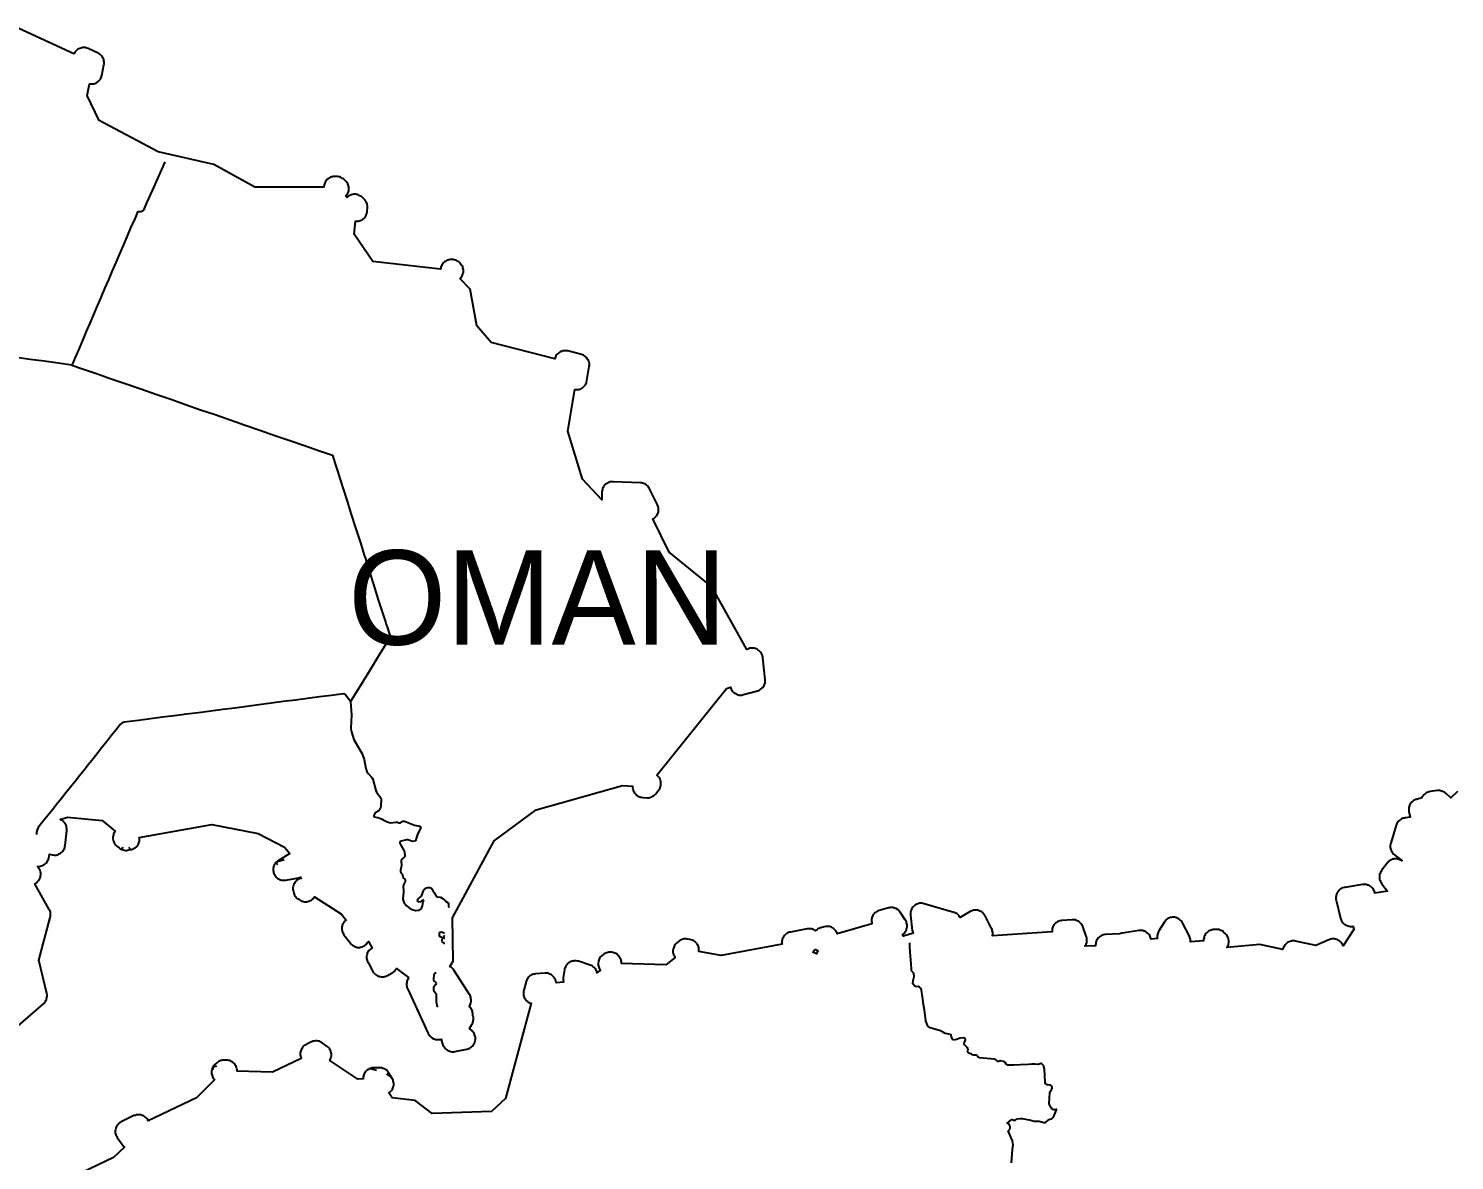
# Model space of a CAD drawing. Header units: metres. Extents: x 0 to 1325, y -1 to 773.
# Drawn here: x 852 to 912.4, y 282 to 329.9 of the extents above; entities that cross this region are included whole.
import ezdxf
from ezdxf.enums import TextEntityAlignment as Align

# ---------------------------------------------------------------- set-up
doc = ezdxf.new("R2010")
doc.units = ezdxf.units.M

msp = doc.modelspace()

# ---------------------------------------------------------------- linework, layer by layer
at = {"layer": 'CUT'}
for points in [[(851.43, 287.578), (852.61, 288.608), (852.64, 288.638), (852.67, 288.678), (852.69, 288.708), (852.71, 288.748), (852.73, 288.788), (852.74, 288.828), (852.75, 288.878), (852.76, 288.918), (852.76, 288.968), (852.76, 289.008), (852.75, 289.048), (852.41, 290.458), (852.89, 292.268), (852.9, 292.318), (852.91, 292.358), (852.91, 292.398), (852.91, 292.448), (852.9, 292.488), (852.89, 292.528), (852.87, 292.568), (852.85, 292.608), (852.24, 293.688), (852.27, 293.708), (852.31, 293.738), (852.34, 293.768), (852.37, 293.798), (852.4, 293.828), (852.42, 293.868), (852.45, 293.908), (852.46, 293.948), (852.48, 293.988), (852.48, 294.028), (852.49, 294.068), (852.49, 294.118), (852.49, 294.158), (852.48, 294.198), (852.47, 294.248), (852.45, 294.288), (852.43, 294.328), (852.41, 294.358), (852.36, 294.428), (852.38, 294.428), (852.42, 294.428), (852.47, 294.438), (852.51, 294.448), (852.55, 294.458), (852.59, 294.478), (852.63, 294.498), (852.66, 294.518), (852.7, 294.548), (852.73, 294.578), (852.76, 294.618), (852.78, 294.658), (852.8, 294.688), (852.82, 294.738), (852.83, 294.778), (852.87, 294.948), (852.97, 294.918), (853.01, 294.918), (853.06, 294.908), (853.1, 294.908), (853.15, 294.908), (853.19, 294.918), (853.23, 294.938), (853.28, 294.958), (853.32, 294.978), (853.35, 294.998), (853.39, 295.028), (853.42, 295.058), (853.45, 295.098), (853.47, 295.138), (853.49, 295.178), (853.51, 295.218), (853.52, 295.268), (853.53, 295.308), (853.6, 295.948), (853.6, 295.988), (853.6, 296.038), (853.59, 296.078), (853.58, 296.128), (853.57, 296.168), (853.55, 296.208), (853.53, 296.238), (853.5, 296.278), (853.47, 296.308), (853.44, 296.338), (853.41, 296.368), (853.37, 296.388), (853.33, 296.408), (853.31, 296.418), (853.63, 296.518), (855.1, 296.368), (855.65, 295.918), (855.62, 295.878), (855.6, 295.848), (855.58, 295.808), (855.57, 295.758), (855.56, 295.718), (855.55, 295.678), (855.55, 295.628), (855.55, 295.588), (855.56, 295.548), (855.57, 295.498), (855.59, 295.458), (855.61, 295.418), (855.63, 295.388), (855.66, 295.348), (855.69, 295.318), (855.72, 295.288), (855.82, 295.208), (855.86, 295.178), (855.9, 295.158), (855.94, 295.138), (855.98, 295.128), (856.03, 295.118), (856.08, 295.108), (856.12, 295.108), (856.17, 295.118), (856.3, 295.138), (856.34, 295.138), (856.38, 295.158), (856.42, 295.168), (856.46, 295.198), (856.5, 295.218), (856.53, 295.248), (856.57, 295.278), (856.59, 295.308), (856.62, 295.348), (856.64, 295.388), (856.65, 295.428), (856.67, 295.468), (856.68, 295.518), (856.68, 295.558), (856.68, 295.598), (856.67, 295.648), (856.67, 295.658), (859.74, 296.198), (861.7, 295.818), (862.82, 295.238), (863.05, 294.978), (862.55, 294.668), (862.52, 294.648), (862.48, 294.618), (862.45, 294.588), (862.42, 294.548), (862.4, 294.518), (862.38, 294.478), (862.36, 294.428), (862.35, 294.388), (862.34, 294.348), (862.34, 294.298), (862.34, 294.258), (862.35, 294.208), (862.36, 294.168), (862.37, 294.128), (862.39, 294.088), (862.41, 294.048), (862.44, 294.008), (862.46, 293.978), (862.5, 293.948), (862.53, 293.918), (862.57, 293.898), (862.61, 293.878), (862.65, 293.858), (862.69, 293.848), (862.74, 293.838), (862.78, 293.838), (862.83, 293.838), (862.87, 293.848), (863.42, 293.948), (863.46, 293.958), (863.5, 293.968), (863.51, 293.968), (863.52, 293.918), (863.5, 293.918), (863.46, 293.908), (863.42, 293.888), (863.38, 293.868), (863.35, 293.838), (863.32, 293.808), (863.29, 293.778), (863.26, 293.738), (863.24, 293.708), (863.22, 293.668), (863.2, 293.628), (863.19, 293.578), (863.18, 293.538), (863.18, 293.498), (863.18, 293.448), (863.19, 293.408), (863.2, 293.368), (863.22, 293.298), (863.23, 293.248), (863.25, 293.208), (863.27, 293.168), (863.3, 293.138), (863.33, 293.098), (863.36, 293.068), (863.4, 293.048), (863.46, 293.008), (863.5, 292.978), (863.54, 292.958), (863.58, 292.948), (863.62, 292.938), (863.67, 292.928), (863.71, 292.928), (863.75, 292.928), (863.8, 292.938), (863.84, 292.948), (863.88, 292.958), (863.92, 292.978), (863.96, 292.998), (863.99, 293.028), (864.03, 293.058), (864.06, 293.088), (864.08, 293.128), (864.09, 293.138), (865.23, 292.408), (865.43, 292.148), (865.42, 292.148), (865.39, 292.128), (865.36, 292.088), (865.33, 292.058), (865.31, 292.018), (865.29, 291.978), (865.27, 291.938), (865.26, 291.898), (865.25, 291.858), (865.25, 291.808), (865.25, 291.768), (865.26, 291.718), (865.27, 291.678), (865.28, 291.638), (865.3, 291.598), (865.32, 291.558), (865.34, 291.528), (865.61, 291.178), (865.64, 291.138), (865.67, 291.108), (865.71, 291.078), (865.75, 291.058), (865.78, 291.038), (865.83, 291.018), (865.87, 291.008), (865.91, 290.998), (865.96, 290.998), (866, 290.998), (866.04, 291.008), (866.09, 291.018), (866.13, 291.028), (866.17, 291.048), (866.21, 291.068), (866.24, 291.088), (866.28, 291.118), (866.31, 291.148), (866.33, 291.188), (866.38, 291.248), (866.53, 290.968), (866.5, 290.948), (866.46, 290.928), (866.43, 290.898), (866.4, 290.858), (866.37, 290.828), (866.35, 290.788), (866.33, 290.748), (866.32, 290.708), (866.31, 290.658), (866.3, 290.618), (866.3, 290.568), (866.3, 290.528), (866.31, 290.488), (866.32, 290.438), (866.34, 290.398), (866.36, 290.358), (866.57, 289.978), (866.59, 289.938), (866.62, 289.908), (866.65, 289.878), (866.68, 289.848), (866.72, 289.818), (866.76, 289.798), (866.8, 289.778), (866.84, 289.768), (866.89, 289.758), (866.93, 289.748), (866.98, 289.748), (867.02, 289.748), (867.06, 289.758), (867.11, 289.768), (867.15, 289.788), (867.19, 289.808), (867.41, 289.938), (867.45, 289.968), (867.48, 289.988), (867.51, 290.028), (867.54, 290.058), (867.56, 290.088), (867.57, 290.108), (868.08, 289.718), (868.06, 289.678), (868.04, 289.638), (868.02, 289.598), (868.01, 289.558), (868, 289.508), (867.99, 289.468), (867.99, 289.418), (867.99, 289.378), (868, 289.338), (868.01, 289.288), (868.03, 289.248), (868.91, 287.348), (868.93, 287.308), (868.96, 287.268), (868.98, 287.238), (869.02, 287.208), (869.05, 287.178), (869.09, 287.158), (869.12, 287.128), (869.16, 287.118), (869.21, 287.098), (869.25, 287.098), (869.29, 287.088), (869.34, 287.088), (869.38, 287.088), (869.43, 287.098), (869.46, 287.108), (869.52, 286.898), (869.53, 286.858), (869.55, 286.818), (869.58, 286.778), (869.6, 286.738), (869.63, 286.708), (869.66, 286.678), (869.7, 286.658), (869.74, 286.628), (869.78, 286.608), (869.82, 286.598), (869.86, 286.588), (869.91, 286.578), (869.95, 286.578), (869.99, 286.578), (870.04, 286.588), (870.55, 286.688), (870.59, 286.698), (870.63, 286.708), (870.67, 286.728), (870.71, 286.758), (870.75, 286.778), (870.78, 286.808), (870.81, 286.848), (870.84, 286.878), (870.86, 286.918), (870.88, 286.958), (870.89, 286.998), (870.9, 287.048), (870.91, 287.088), (870.91, 287.138), (870.91, 287.178), (870.9, 287.228), (870.89, 287.268), (870.87, 287.308), (870.85, 287.348), (870.83, 287.388), (870.8, 287.418), (870.77, 287.458), (870.66, 287.558), (870.76, 287.728), (870.78, 287.768), (870.8, 287.808), (870.82, 287.858), (870.82, 287.898), (870.83, 287.938), (870.83, 287.988), (870.83, 288.028), (870.82, 288.078), (870.8, 288.108), (870.8, 288.118), (870.8, 288.158), (870.8, 288.198), (870.79, 288.238), (870.78, 288.278), (870.77, 288.328), (870.75, 288.368), (870.73, 288.398), (870.7, 288.438), (870.68, 288.468), (870.64, 288.498), (870.67, 288.528), (870.69, 288.568), (870.7, 288.608), (870.72, 288.648), (870.73, 288.698), (870.73, 288.738), (870.73, 288.788), (870.72, 288.828), (870.71, 288.878), (870.7, 288.918), (870.68, 288.958), (870.66, 288.998), (870, 290.028), (869.97, 290.068), (869.94, 290.098), (869.91, 290.128), (869.88, 290.158), (869.84, 290.178), (869.82, 290.188), (869.97, 290.408), (869.94, 292.248), (871.71, 295.508), (873.49, 296.828), (877.14, 297.858), (877.57, 297.828), (877.57, 297.808), (877.57, 297.768), (877.58, 297.728), (877.59, 297.678), (877.6, 297.638), (877.62, 297.598), (877.64, 297.568), (877.66, 297.528), (877.69, 297.498), (877.72, 297.468), (877.75, 297.438), (877.79, 297.408), (877.83, 297.388), (877.87, 297.378), (877.91, 297.358), (877.95, 297.358), (878, 297.348), (878.18, 297.338), (878.22, 297.338), (878.26, 297.338), (878.3, 297.348), (878.34, 297.358), (878.38, 297.378), (878.42, 297.398), (878.46, 297.418), (878.49, 297.448), (878.52, 297.478), (878.55, 297.508), (878.67, 297.658), (878.7, 297.688), (878.72, 297.728), (878.74, 297.768), (878.75, 297.808), (878.76, 297.858), (878.77, 297.898), (878.77, 297.938), (878.77, 297.988), (878.76, 298.028), (878.75, 298.068), (878.73, 298.118), (878.72, 298.148), (878.69, 298.188), (878.67, 298.228), (878.64, 298.258), (878.6, 298.288), (881.55, 301.968), (881.72, 302.018), (881.73, 301.978), (881.75, 301.938), (881.77, 301.898), (881.79, 301.858), (881.82, 301.828), (881.85, 301.798), (881.89, 301.768), (881.93, 301.748), (881.97, 301.728), (882.01, 301.708), (882.05, 301.698), (882.09, 301.688), (882.14, 301.688), (882.18, 301.688), (882.22, 301.698), (882.27, 301.708), (882.86, 301.868), (882.9, 301.878), (882.94, 301.898), (882.98, 301.918), (883.02, 301.948), (883.05, 301.978), (883.08, 302.008), (883.11, 302.048), (883.14, 302.088), (883.16, 302.128), (883.17, 302.168), (883.18, 302.208), (883.19, 302.258), (883.19, 302.298), (883.19, 302.348), (883.09, 303.268), (883.08, 303.308), (883.07, 303.348), (883.05, 303.388), (883.04, 303.428), (883.01, 303.468), (882.99, 303.508), (882.96, 303.538), (882.95, 303.548), (882.92, 303.578), (882.88, 303.598), (882.84, 303.628), (882.8, 303.648), (882.76, 303.658), (882.72, 303.668), (882.67, 303.678), (882.63, 303.678), (882.58, 303.678), (882.54, 303.668), (882.49, 303.658), (882.45, 303.638), (882.41, 303.618), (880.92, 306.278), (879.12, 307.738), (878.42, 309.148), (878.43, 309.148), (878.47, 309.168), (878.5, 309.198), (878.53, 309.228), (878.56, 309.258), (878.59, 309.288), (878.61, 309.328), (878.63, 309.368), (878.65, 309.408), (878.66, 309.448), (878.67, 309.498), (878.67, 309.538), (878.67, 309.578), (878.66, 309.628), (878.65, 309.668), (878.64, 309.708), (878.62, 309.748), (878.28, 310.428), (878.26, 310.468), (878.24, 310.498), (878.21, 310.538), (878.18, 310.568), (878.14, 310.598), (878.11, 310.618), (878.07, 310.638), (878.03, 310.658), (877.99, 310.668), (877.94, 310.678), (877.9, 310.678), (876.74, 310.728), (876.7, 310.728), (876.65, 310.728), (876.61, 310.718), (876.57, 310.698), (876.53, 310.688), (876.49, 310.668), (876.46, 310.638), (876.42, 310.618), (876.39, 310.588), (876.36, 310.548), (876.34, 310.518), (876.32, 310.478), (876.3, 310.438), (876.29, 310.398), (876.28, 310.358), (876.27, 310.318), (876.27, 310.268), (876.27, 309.958), (875.44, 310.828), (874.83, 312.868), (875.12, 314.638), (875.15, 314.628), (875.2, 314.628), (875.24, 314.628), (875.29, 314.638), (875.33, 314.648), (875.37, 314.668), (875.41, 314.688), (875.45, 314.708), (875.48, 314.738), (875.52, 314.768), (875.55, 314.798), (875.57, 314.838), (875.59, 314.878), (875.61, 314.918), (875.62, 314.958), (875.63, 315.008), (875.73, 315.608), (875.74, 315.648), (875.74, 315.688), (875.74, 315.738), (875.73, 315.778), (875.72, 315.828), (875.7, 315.868), (875.68, 315.908), (875.65, 315.938), (875.63, 315.978), (875.6, 316.008), (875.56, 316.038), (875.53, 316.058), (875.49, 316.088), (875.45, 316.098), (875.4, 316.118), (874.82, 316.268), (874.78, 316.268), (874.73, 316.278), (874.69, 316.278), (874.65, 316.278), (874.6, 316.268), (874.56, 316.248), (874.52, 316.238), (874.48, 316.218), (874.44, 316.188), (874.41, 316.158), (874.38, 316.128), (874.35, 316.098), (874.32, 316.058), (874.3, 316.018), (874.29, 315.978), (874.27, 315.938), (871.58, 316.618), (870.97, 317.328), (870.68, 318.888), (870.26, 319.328), (870.27, 319.338), (870.3, 319.368), (870.32, 319.408), (870.35, 319.448), (870.36, 319.488), (870.38, 319.528), (870.39, 319.568), (870.4, 319.608), (870.4, 319.658), (870.4, 319.698), (870.39, 319.748), (870.38, 319.788), (870.37, 319.828), (870.35, 319.868), (870.32, 319.908), (870.3, 319.948), (870.27, 319.978), (870.24, 320.008), (870.21, 320.038), (870.17, 320.058), (870.13, 320.088), (870.09, 320.108), (870.05, 320.118), (870.01, 320.128), (869.96, 320.138), (869.92, 320.138), (869.88, 320.138), (869.84, 320.138), (869.79, 320.128), (869.75, 320.118), (869.71, 320.108), (869.67, 320.088), (869.63, 320.058), (869.6, 320.038), (869.56, 320.008), (869.53, 319.978), (869.51, 319.938), (869.48, 319.898), (869.47, 319.858), (869.45, 319.818), (869.44, 319.778), (869.43, 319.738), (866.57, 320.058), (865.77, 321.208), (865.83, 321.768), (865.86, 321.768), (865.9, 321.768), (865.94, 321.768), (865.99, 321.778), (866.03, 321.798), (866.07, 321.808), (866.11, 321.828), (866.14, 321.858), (866.18, 321.878), (866.21, 321.908), (866.24, 321.948), (866.26, 321.978), (866.28, 322.018), (866.3, 322.058), (866.31, 322.098), (866.32, 322.138), (866.33, 322.188), (866.34, 322.328), (866.34, 322.368), (866.34, 322.408), (866.33, 322.458), (866.32, 322.498), (866.3, 322.538), (866.28, 322.578), (866.26, 322.608), (866.24, 322.648), (866.21, 322.678), (866.11, 322.778), (866.08, 322.808), (866.04, 322.828), (866, 322.858), (865.96, 322.878), (865.92, 322.888), (865.88, 322.898), (865.84, 322.908), (865.79, 322.908), (865.75, 322.908), (865.71, 322.898), (865.66, 322.888), (865.62, 322.878), (865.58, 322.858), (865.54, 322.838), (865.51, 322.808), (865.48, 322.778), (865.47, 322.768), (865.42, 322.828), (865.44, 322.848), (865.47, 322.888), (865.49, 322.918), (865.51, 322.958), (865.53, 323.008), (865.54, 323.048), (865.55, 323.088), (865.55, 323.138), (865.55, 323.178), (865.54, 323.228), (865.53, 323.268), (865.52, 323.308), (865.5, 323.348), (865.47, 323.388), (865.45, 323.428), (865.42, 323.458), (865.35, 323.528), (865.32, 323.558), (865.28, 323.578), (865.24, 323.608), (865.2, 323.628), (865.16, 323.638), (865.12, 323.648), (865.07, 323.658), (865.03, 323.658), (864.94, 323.658), (864.9, 323.658), (864.85, 323.648), (864.81, 323.638), (864.77, 323.628), (864.73, 323.608), (864.69, 323.578), (864.66, 323.558), (864.62, 323.528), (864.59, 323.498), (864.57, 323.458), (864.54, 323.418), (864.53, 323.378), (864.51, 323.338), (864.5, 323.298), (864.49, 323.258), (864.49, 323.208), (861.56, 323.208), (859.83, 324.168), (857.47, 324.698), (854.97, 326.028), (854.46, 327.088), (854.56, 327.588), (854.61, 327.578), (854.65, 327.578), (854.69, 327.578), (854.74, 327.588), (854.78, 327.598), (854.82, 327.618), (854.86, 327.638), (854.89, 327.658), (854.93, 327.678), (854.96, 327.708), (854.99, 327.748), (855.02, 327.778), (855.04, 327.818), (855.06, 327.858), (855.07, 327.898), (855.08, 327.938), (855.17, 328.388), (855.18, 328.428), (855.18, 328.478), (855.18, 328.518), (855.17, 328.558), (855.16, 328.608), (855.15, 328.648), (855.13, 328.688), (855.11, 328.718), (855.08, 328.758), (855.06, 328.788), (855.02, 328.818), (854.99, 328.848), (854.95, 328.868), (854.92, 328.888), (854.5, 329.078), (854.45, 329.098), (854.41, 329.108), (854.37, 329.118), (854.32, 329.118), (854.28, 329.118), (854.23, 329.108), (854.19, 329.098), (854.15, 329.088), (854.11, 329.068), (854.07, 329.048), (854.03, 329.018), (854, 328.988), (853.97, 328.958), (853.94, 328.928), (853.92, 328.888), (853.9, 328.858), (851.56, 329.928)], [(912.52, 297.608), (912.23, 297.338), (912.04, 297.518), (912, 297.548), (911.97, 297.568), (911.93, 297.588), (911.89, 297.608), (911.85, 297.618), (911.8, 297.628), (911.76, 297.638), (911.72, 297.638), (911.67, 297.638), (911.36, 297.598), (911.32, 297.588), (911.28, 297.578), (911.23, 297.558), (911.19, 297.538), (911.16, 297.518), (911.12, 297.488), (911.09, 297.458), (911.06, 297.418), (911.04, 297.388), (911.01, 297.348), (911.01, 297.328), (910.78, 297.268), (910.73, 297.258), (910.69, 297.238), (910.65, 297.218), (910.62, 297.188), (910.58, 297.158), (910.55, 297.128), (910.53, 297.088), (910.5, 297.048), (910.48, 297.008), (910.47, 296.968), (910.46, 296.928), (910.45, 296.878), (910.45, 296.838), (910.45, 296.788), (910.46, 296.748), (910.51, 296.508), (910.31, 296.488), (910.27, 296.478), (910.22, 296.468), (910.18, 296.458), (910.14, 296.438), (910.1, 296.418), (910.07, 296.388), (910.03, 296.358), (910, 296.328), (909.98, 296.288), (909.95, 296.248), (909.93, 296.208), (909.92, 296.168), (909.69, 295.408), (909.68, 295.368), (909.67, 295.318), (909.67, 295.278), (909.67, 295.228), (909.68, 295.188), (909.69, 295.138), (909.71, 295.098), (909.73, 295.058), (909.75, 295.018), (909.78, 294.988), (909.81, 294.948), (909.85, 294.918), (910.11, 294.718), (910.14, 294.698), (910.17, 294.678), (910.16, 294.668), (910.14, 294.678), (910.1, 294.698), (910.06, 294.718), (910.02, 294.728), (909.98, 294.738), (909.93, 294.748), (909.89, 294.748), (909.84, 294.748), (909.8, 294.738), (909.75, 294.728), (909.71, 294.708), (909.67, 294.688), (909.64, 294.658), (909.6, 294.638), (909.57, 294.598), (909.54, 294.568), (909.3, 294.248), (909.28, 294.208), (909.25, 294.168), (909.24, 294.128), (909.22, 294.088), (909.21, 294.048), (909.21, 293.998), (909.21, 293.958), (909.21, 293.908), (909.22, 293.868), (909.24, 293.828), (909.25, 293.788), (909.28, 293.748), (909.3, 293.708), (909.54, 293.388), (909.55, 293.378), (909.02, 293.288), (909.01, 293.318), (909, 293.368), (908.98, 293.408), (908.96, 293.448), (908.93, 293.488), (908.9, 293.518), (908.87, 293.548), (908.84, 293.578), (908.8, 293.608), (908.76, 293.628), (908.72, 293.638), (908.68, 293.658), (908.63, 293.668), (908.59, 293.668), (908.54, 293.668), (908.5, 293.658), (907.75, 293.538), (907.71, 293.538), (907.66, 293.518), (907.62, 293.508), (907.59, 293.478), (907.55, 293.458), (907.52, 293.428), (907.49, 293.398), (907.46, 293.368), (907.43, 293.328), (907.41, 293.288), (907.4, 293.248), (907.38, 293.208), (907.38, 293.168), (907.37, 293.128), (907.37, 293.078), (907.37, 293.038), (907.38, 292.998), (907.56, 292.238), (907.57, 292.188), (907.59, 292.148), (907.61, 292.118), (907.63, 292.078), (907.66, 292.038), (907.69, 292.008), (907.72, 291.978), (907.76, 291.958), (907.8, 291.938), (907.84, 291.918), (907.88, 291.908), (907.92, 291.898), (907.97, 291.888), (908.01, 291.888), (908.05, 291.888), (908.1, 291.898), (908.13, 291.758), (907.67, 291.068), (907.66, 291.088), (907.64, 291.128), (907.62, 291.158), (907.59, 291.198), (907.56, 291.228), (907.53, 291.258), (907.49, 291.288), (907.46, 291.308), (907.42, 291.328), (907.37, 291.338), (907.33, 291.348), (907.29, 291.358), (907.24, 291.358), (907.2, 291.358), (907.15, 291.348), (907.11, 291.338), (907.07, 291.318), (906.51, 291.078), (905.65, 291.258), (905.61, 291.268), (905.56, 291.268), (905.52, 291.268), (905.48, 291.258), (905.43, 291.248), (905.39, 291.238), (905.35, 291.218), (905.31, 291.198), (905.28, 291.168), (905.25, 291.138), (905.22, 291.108), (905.19, 291.068), (905.17, 291.038), (905.15, 290.998), (905.13, 290.958), (905.12, 290.908), (904.14, 291.118), (902.75, 290.988), (902.77, 291.028), (902.79, 291.068), (902.81, 291.108), (902.82, 291.148), (902.83, 291.198), (902.83, 291.238), (902.83, 291.278), (902.82, 291.328), (902.81, 291.368), (902.8, 291.408), (902.78, 291.448), (902.76, 291.488), (902.73, 291.528), (902.7, 291.558), (902.67, 291.588), (902.6, 291.648), (902.57, 291.678), (902.53, 291.698), (902.49, 291.718), (902.44, 291.738), (902.4, 291.748), (902.36, 291.758), (902.31, 291.758), (902.27, 291.758), (902.17, 291.748), (902.12, 291.738), (902.08, 291.728), (902.04, 291.708), (901.99, 291.698), (901.96, 291.668), (901.92, 291.638), (901.89, 291.608), (901.86, 291.578), (901.83, 291.538), (901.81, 291.498), (901.79, 291.458), (901.78, 291.418), (901.77, 291.378), (901.76, 291.328), (901.76, 291.288), (901.76, 291.268), (901.2, 291.228), (901.2, 291.238), (901.2, 291.288), (901.2, 291.328), (901.19, 291.368), (901.18, 291.418), (901.17, 291.458), (901.15, 291.498), (900.87, 292.038), (900.85, 292.068), (900.82, 292.108), (900.79, 292.138), (900.76, 292.168), (900.73, 292.198), (900.69, 292.218), (900.65, 292.238), (900.61, 292.258), (900.57, 292.268), (900.53, 292.278), (900.49, 292.278), (900.44, 292.278), (900.4, 292.268), (900.36, 292.268), (900.32, 292.248), (900.28, 292.238), (900.24, 292.218), (900.2, 292.188), (900.17, 292.158), (900.14, 292.128), (900.11, 292.098), (900.09, 292.058), (899.87, 291.698), (899.85, 291.668), (899.83, 291.628), (899.82, 291.588), (899.81, 291.538), (899.8, 291.498), (899.8, 291.458), (899.8, 291.408), (899.81, 291.378), (899.54, 291.338), (899.53, 291.378), (899.51, 291.418), (899.5, 291.458), (899.48, 291.498), (899.45, 291.538), (899.42, 291.568), (899.39, 291.598), (899.36, 291.628), (899.32, 291.658), (899.28, 291.678), (899.24, 291.688), (899.2, 291.708), (899.15, 291.718), (899.11, 291.718), (899.06, 291.718), (899.02, 291.708), (898.33, 291.598), (898.29, 291.598), (898.24, 291.578), (898.21, 291.568), (897.61, 291.538), (897.57, 291.538), (897.52, 291.528), (897.48, 291.508), (897.44, 291.498), (897.4, 291.478), (897.36, 291.448), (897.33, 291.428), (897.3, 291.398), (897.27, 291.358), (897.25, 291.328), (897.23, 291.288), (897.21, 291.248), (897.19, 291.198), (897.19, 291.158), (897.18, 291.118), (897.18, 291.068), (896.73, 291.048), (896.76, 291.088), (896.78, 291.128), (896.79, 291.168), (896.81, 291.208), (896.82, 291.258), (896.82, 291.298), (896.82, 291.348), (896.81, 291.388), (896.8, 291.438), (896.79, 291.478), (896.64, 291.878), (896.62, 291.918), (896.6, 291.958), (896.58, 291.988), (896.55, 292.028), (896.52, 292.058), (896.48, 292.088), (896.44, 292.108), (896.4, 292.128), (896.36, 292.148), (896.32, 292.158), (896.28, 292.168), (896.23, 292.168), (896.19, 292.168), (895.76, 292.138), (895.71, 292.128), (895.67, 292.118), (895.63, 292.108), (895.59, 292.088), (895.55, 292.068), (895.51, 292.038), (895.48, 292.018), (895.45, 291.978), (895.42, 291.948), (895.4, 291.908), (895.38, 291.868), (895.36, 291.828), (895.35, 291.778), (895.34, 291.738), (895.34, 291.698), (895.34, 291.658), (892.82, 291.488), (892.82, 291.498), (892.83, 291.538), (892.83, 291.588), (892.83, 291.628), (892.82, 291.668), (892.81, 291.718), (892.8, 291.758), (892.78, 291.798), (892.5, 292.338), (892.48, 292.368), (892.45, 292.408), (892.42, 292.438), (892.39, 292.468), (892.36, 292.498), (892.32, 292.518), (892.28, 292.538), (892.24, 292.558), (892.2, 292.568), (892.16, 292.578), (892.12, 292.578), (892.07, 292.578), (892.03, 292.568), (891.99, 292.568), (891.95, 292.548), (891.91, 292.538), (891.87, 292.518), (891.45, 292.268), (891.42, 292.298), (891.4, 292.338), (891.37, 292.368), (891.33, 292.398), (891.3, 292.428), (891.26, 292.448), (891.22, 292.468), (891.18, 292.478), (889.92, 292.848), (889.87, 292.858), (889.83, 292.868), (889.78, 292.868), (889.74, 292.868), (889.7, 292.858), (889.65, 292.848), (889.61, 292.828), (889.57, 292.808), (889.53, 292.788), (889.5, 292.758), (889.47, 292.728), (889.44, 292.698), (889.41, 292.658), (889.39, 292.618), (889.37, 292.578), (889.36, 292.538), (889.35, 292.498), (889.34, 292.448), (889.34, 292.408), (889.34, 292.358), (889.42, 291.718), (889.43, 291.678), (889.44, 291.638), (889.46, 291.598), (889.05, 291.478), (889.01, 291.538), (889.03, 291.558), (889.07, 291.588), (889.1, 291.618), (889.12, 291.658), (889.15, 291.698), (889.17, 291.738), (889.18, 291.778), (889.19, 291.818), (889.2, 291.858), (889.2, 291.908), (889.2, 291.948), (889.19, 291.998), (889.18, 292.038), (889.17, 292.078), (889.15, 292.118), (889.12, 292.158), (888.9, 292.488), (888.88, 292.518), (888.85, 292.558), (888.82, 292.588), (888.78, 292.608), (888.75, 292.638), (888.71, 292.648), (888.67, 292.668), (888.62, 292.678), (888.58, 292.688), (888.54, 292.688), (888.49, 292.688), (888.45, 292.678), (888.41, 292.668), (888.02, 292.558), (887.98, 292.548), (887.94, 292.528), (887.9, 292.508), (887.86, 292.478), (887.83, 292.458), (887.8, 292.418), (887.77, 292.388), (887.75, 292.348), (887.73, 292.308), (887.71, 292.268), (887.7, 292.228), (887.69, 292.188), (887.69, 292.138), (887.69, 292.098), (887.7, 292.058), (887.71, 292.008), (887.71, 291.998), (886.24, 291.568), (886.23, 291.608), (886.21, 291.638), (886.19, 291.678), (886.16, 291.718), (886.13, 291.748), (886.1, 291.778), (886.07, 291.808), (886.03, 291.828), (885.99, 291.848), (885.95, 291.868), (885.91, 291.878), (885.87, 291.888), (885.82, 291.888), (885.78, 291.888), (885.74, 291.878), (885.69, 291.868), (885.54, 291.828), (885.5, 291.818), (885.46, 291.798), (885.42, 291.778), (885.39, 291.758), (885.35, 291.728), (885.32, 291.698), (885.31, 291.708), (885.27, 291.728), (885.23, 291.748), (885.19, 291.768), (885.15, 291.778), (885.1, 291.788), (885.06, 291.788), (885.01, 291.788), (884.97, 291.778), (884.26, 291.648), (884.22, 291.638), (884.17, 291.628), (884.13, 291.608), (884.09, 291.588), (884.06, 291.558), (884.03, 291.528), (884, 291.498), (883.97, 291.458), (883.95, 291.428), (883.93, 291.388), (883.91, 291.338), (883.9, 291.298), (883.89, 291.258), (883.89, 291.208), (883.89, 291.168), (883.9, 291.128), (881.32, 290.658), (880.37, 290.818), (880.38, 290.848), (880.38, 290.898), (880.38, 290.938), (880.37, 290.988), (880.36, 291.028), (880.34, 291.068), (880.32, 291.108), (880.3, 291.148), (880.27, 291.178), (880.24, 291.218), (880.21, 291.248), (880.17, 291.268), (880.13, 291.288), (880.09, 291.308), (880.05, 291.318), (880, 291.328), (879.88, 291.348), (879.84, 291.358), (879.8, 291.358), (879.75, 291.358), (879.71, 291.348), (879.67, 291.338), (879.62, 291.318), (879.59, 291.298), (879.55, 291.278), (879.51, 291.248), (879.43, 291.178), (879.4, 291.148), (879.37, 291.118), (879.35, 291.078), (879.33, 291.038), (879.31, 290.998), (879.3, 290.958), (879.29, 290.918), (879.28, 290.868), (879.28, 290.828), (879.28, 290.788), (879.29, 290.738), (879.3, 290.698), (879.32, 290.658), (879.34, 290.618), (879.36, 290.588), (879.37, 290.568), (878.97, 290.258), (877.1, 290.318), (877.1, 290.348), (877.1, 290.388), (877.09, 290.428), (877.08, 290.478), (877.06, 290.518), (877.04, 290.558), (877.02, 290.588), (877, 290.628), (876.97, 290.658), (876.93, 290.688), (876.9, 290.718), (876.86, 290.738), (876.82, 290.758), (876.78, 290.768), (876.74, 290.778), (876.69, 290.788), (876.65, 290.788), (876.6, 290.788), (876.56, 290.788), (876.52, 290.778), (876.48, 290.768), (876.44, 290.758), (876.4, 290.738), (876.36, 290.718), (876.33, 290.698), (876.29, 290.668), (876.26, 290.638), (876.23, 290.608), (876.2, 290.578), (876.17, 290.538), (876.15, 290.498), (876.14, 290.458), (876.12, 290.418), (876.12, 290.378), (876.11, 290.328), (876.11, 290.288), (876.11, 290.248), (876.12, 290.198), (876.14, 290.158), (876.15, 290.118), (876.17, 290.078), (876.2, 290.048), (876.21, 290.038), (876.06, 289.918), (876.06, 289.938), (876.05, 289.978), (876.03, 290.018), (876.01, 290.058), (875.98, 290.098), (875.96, 290.128), (875.92, 290.158), (875.89, 290.188), (875.85, 290.208), (875.81, 290.228), (875.77, 290.248), (875.27, 290.408), (875.23, 290.418), (875.18, 290.428), (875.14, 290.428), (875.1, 290.428), (875.05, 290.418), (875.01, 290.408), (874.97, 290.398), (874.93, 290.378), (874.89, 290.358), (874.86, 290.338), (874.82, 290.308), (874.79, 290.278), (874.77, 290.238), (874.74, 290.208), (874.72, 290.168), (874.71, 290.128), (874.69, 290.088), (874.68, 290.048), (874.63, 289.708), (874.63, 289.658), (874.63, 289.618), (874.64, 289.568), (874.64, 289.528), (874.64, 289.518), (874.33, 289.498), (874.32, 289.548), (874.31, 289.588), (874.3, 289.628), (874.28, 289.668), (874.26, 289.708), (874.23, 289.738), (874.2, 289.768), (874.17, 289.798), (874.13, 289.828), (874.1, 289.848), (874.06, 289.868), (874.02, 289.888), (873.98, 289.898), (873.93, 289.908), (873.89, 289.908), (873.85, 289.908), (873.46, 289.878), (873.41, 289.868), (873.37, 289.858), (873.33, 289.848), (873.29, 289.828), (873.25, 289.808), (873.22, 289.788), (873.19, 289.758), (873.16, 289.728), (873.13, 289.698), (873.11, 289.658), (873.09, 289.628), (873.07, 289.588), (873.06, 289.548), (872.96, 289.178), (872.95, 289.128), (872.94, 289.088), (872.94, 289.048), (872.94, 288.998), (872.95, 288.958), (872.96, 288.918), (872.98, 288.878), (873, 288.838), (873.02, 288.798), (873.05, 288.768), (873.08, 288.738), (873.11, 288.708), (873.15, 288.678), (873.18, 288.658), (873.22, 288.638), (873.27, 288.628), (872.19, 284.588), (871.59, 284.048), (869.07, 283.958), (868.35, 284.508), (867.38, 284.618), (867.24, 284.828), (867.28, 284.858), (867.31, 284.888), (867.34, 284.918), (867.37, 284.948), (867.39, 284.988), (867.41, 285.028), (867.43, 285.068), (867.44, 285.108), (867.45, 285.158), (867.45, 285.198), (867.45, 285.238), (867.44, 285.288), (867.43, 285.328), (867.42, 285.368), (867.4, 285.408), (867.38, 285.448), (867.23, 285.688), (867.21, 285.718), (867.18, 285.758), (867.15, 285.788), (867.11, 285.808), (867.08, 285.838), (867.04, 285.858), (867, 285.868), (866.96, 285.888), (866.92, 285.888), (866.88, 285.898), (866.83, 285.898), (866.58, 285.888), (866.54, 285.888), (866.5, 285.878), (866.45, 285.868), (866.41, 285.848), (866.37, 285.828), (866.34, 285.808), (866.3, 285.778), (866.27, 285.748), (866.24, 285.718), (866.22, 285.678), (866.2, 285.638), (866.18, 285.598), (866.17, 285.558), (866.16, 285.518), (866.15, 285.468), (866.15, 285.428), (865.93, 285.418), (864.74, 286.208), (864.75, 286.228), (864.77, 286.268), (864.79, 286.308), (864.8, 286.358), (864.81, 286.398), (864.81, 286.438), (864.81, 286.488), (864.8, 286.528), (864.79, 286.568), (864.78, 286.618), (864.76, 286.648), (864.74, 286.688), (864.71, 286.728), (864.68, 286.758), (864.65, 286.788), (864.62, 286.818), (864.42, 286.958), (864.38, 286.978), (864.34, 286.998), (864.3, 287.018), (864.26, 287.028), (864.21, 287.038), (864.17, 287.038), (864.13, 287.038), (864.08, 287.028), (864.04, 287.018), (864, 287.008), (863.96, 286.988), (863.74, 286.878), (863.7, 286.858), (863.66, 286.838), (863.63, 286.808), (863.6, 286.768), (863.57, 286.738), (863.55, 286.698), (863.53, 286.658), (863.51, 286.618), (863.5, 286.578), (863.49, 286.528), (863.49, 286.488), (863.49, 286.438), (863.5, 286.398), (863.51, 286.358), (863.52, 286.308), (863.53, 286.288), (862.31, 285.708), (860.81, 285.748), (860.81, 285.778), (860.81, 285.818), (860.8, 285.858), (860.79, 285.908), (860.77, 285.948), (860.75, 285.988), (860.73, 286.018), (860.71, 286.058), (860.68, 286.088), (860.64, 286.118), (860.61, 286.148), (860.57, 286.168), (860.53, 286.188), (860.49, 286.198), (860.45, 286.208), (860.4, 286.218), (860.36, 286.218), (860.25, 286.218), (860.2, 286.218), (860.16, 286.208), (860.12, 286.198), (860.07, 286.178), (860.03, 286.158), (859.99, 286.138), (859.96, 286.108), (859.89, 286.048), (859.86, 286.018), (859.83, 285.988), (859.8, 285.948), (859.78, 285.908), (859.76, 285.868), (859.75, 285.828), (859.74, 285.788), (859.73, 285.738), (859.73, 285.698), (859.73, 285.658), (859.74, 285.608), (859.75, 285.568), (859.77, 285.528), (859.79, 285.488), (859.81, 285.448), (859.84, 285.418), (859.86, 285.388), (859.09, 284.628), (857.05, 283.648), (857.03, 283.688), (857, 283.728), (856.97, 283.758), (856.94, 283.788), (856.91, 283.818), (856.87, 283.848), (856.83, 283.868), (856.79, 283.878), (856.75, 283.898), (856.71, 283.908), (856.66, 283.908), (856.62, 283.908), (856.57, 283.898), (856.53, 283.898), (856.49, 283.878), (856.44, 283.868), (855.9, 283.608), (855.87, 283.578), (855.83, 283.558), (855.8, 283.528), (855.77, 283.498), (855.74, 283.468), (855.72, 283.428), (855.7, 283.398), (855.68, 283.358), (855.67, 283.318), (855.66, 283.268), (855.65, 283.228), (855.65, 283.188), (855.65, 283.138), (855.66, 283.098), (855.67, 283.058), (855.69, 283.018), (855.71, 282.978), (855.73, 282.948), (855.95, 282.628), (855.98, 282.588), (856, 282.558), (856.04, 282.528), (855.58, 282.088), (853.93, 281.298)]]:
    msp.add_lwpolyline(points, dxfattribs=at)
msp.add_lwpolyline([(885.31, 290.928), (885.34, 290.898), (885.38, 290.878), (885.42, 290.858), (885.36, 290.718), (885.21, 290.788), (885.31, 290.928)], close=True, dxfattribs=at)
at = {"layer": 'SCORE'}
for points in [[(857.67, 324.088), (857.44, 323.578)], [(857.75, 324.278), (857.67, 324.088)], [(857.44, 323.578), (857.21, 323.068)], [(857.21, 323.068), (856.98, 322.548)], [(856.58, 322.108), (856.46, 321.838)], [(856.6, 322.158), (856.55, 322.118)], [(856.55, 322.118), (856.57, 322.118)], [(856.57, 322.118), (856.58, 322.108)], [(856.74, 322.158), (856.6, 322.158)], [(856.8, 322.188), (856.74, 322.158)], [(856.84, 322.238), (856.8, 322.188)], [(856.98, 322.548), (856.84, 322.238)], [(856.3, 321.478), (856.14, 321.108)], [(856.46, 321.838), (856.3, 321.478)], [(856.14, 321.108), (855.99, 320.738)], [(855.83, 320.378), (855.67, 320.008)], [(855.99, 320.738), (855.83, 320.378)], [(855.51, 319.638), (855.36, 319.278)], [(855.67, 320.008), (855.51, 319.638)], [(855.36, 319.278), (855.2, 318.908)], [(855.04, 318.538), (854.89, 318.178)], [(855.2, 318.908), (855.04, 318.538)], [(854.73, 317.808), (854.57, 317.438)], [(854.89, 318.178), (854.73, 317.808)], [(854.57, 317.438), (854.41, 317.068)], [(854.26, 316.708), (854.1, 316.338)], [(854.41, 317.068), (854.26, 316.708)], [(852.05, 315.908), (851.46, 315.988)], [(854.1, 316.338), (853.94, 315.968)], [(852.64, 315.828), (852.05, 315.908)], [(853.23, 315.748), (852.64, 315.828)], [(853.81, 315.668), (853.23, 315.748)], [(853.84, 315.728), (853.81, 315.668)], [(853.81, 315.668), (854.22, 315.528)], [(853.94, 315.968), (853.84, 315.728)], [(854.22, 315.528), (854.85, 315.308)], [(854.85, 315.308), (855.48, 315.088)], [(855.48, 315.088), (856.11, 314.868)], [(856.11, 314.868), (856.74, 314.658)], [(856.74, 314.658), (857.37, 314.438)], [(857.37, 314.438), (858, 314.218)], [(858, 314.218), (858.63, 313.998)], [(858.63, 313.998), (859.26, 313.778)], [(859.26, 313.778), (859.89, 313.568)], [(859.89, 313.568), (860.52, 313.348)], [(860.52, 313.348), (861.15, 313.128)], [(861.15, 313.128), (861.78, 312.908)], [(861.78, 312.908), (862.41, 312.688)], [(862.41, 312.688), (863.04, 312.478)], [(863.04, 312.478), (863.67, 312.258)], [(863.67, 312.258), (864.3, 312.038)], [(864.3, 312.038), (864.85, 311.848)], [(864.85, 311.848), (864.97, 311.478)], [(864.97, 311.478), (864.99, 311.398)], [(864.99, 311.398), (865.06, 311.188)], [(865.06, 311.188), (865.17, 310.858)], [(865.17, 310.858), (865.31, 310.418)], [(865.31, 310.418), (865.47, 309.908)], [(865.47, 309.908), (865.65, 309.338)], [(865.65, 309.338), (865.84, 308.728)], [(865.84, 308.728), (866.05, 308.098)], [(866.05, 308.098), (866.2, 307.618)], [(866.2, 307.618), (866.25, 307.468)], [(866.25, 307.468), (866.44, 306.858)], [(866.44, 306.858), (866.62, 306.288)], [(866.62, 306.288), (866.78, 305.768)], [(866.78, 305.768), (866.92, 305.338)], [(866.92, 305.338), (867.03, 305.008)], [(867.03, 305.008), (867.1, 304.788)], [(867.1, 304.788), (867.12, 304.708)], [(867.12, 304.708), (867.14, 304.658)], [(867.14, 304.658), (867.28, 304.218)], [(867.24, 304.048), (867.04, 303.728)], [(867.28, 304.128), (867.24, 304.048)], [(867.28, 304.218), (867.28, 304.128)], [(867.04, 303.728), (866.74, 303.248)], [(866.45, 302.758), (866.15, 302.278)], [(866.74, 303.248), (866.45, 302.758)], [(866.15, 302.278), (865.85, 301.798)], [(863.79, 301.538), (863.28, 301.468)], [(864.3, 301.608), (863.79, 301.538)], [(864.81, 301.668), (864.3, 301.608)], [(865.32, 301.738), (864.81, 301.668)], [(865.37, 301.728), (865.32, 301.738)], [(865.62, 301.418), (865.37, 301.728)], [(865.85, 301.798), (865.62, 301.418)], [(858.67, 300.878), (858.16, 300.808)], [(859.18, 300.938), (858.67, 300.878)], [(859.7, 301.008), (859.18, 300.938)], [(860.21, 301.078), (859.7, 301.008)], [(860.72, 301.138), (860.21, 301.078)], [(861.23, 301.208), (860.72, 301.138)], [(861.74, 301.278), (861.23, 301.208)], [(862.26, 301.338), (861.74, 301.278)], [(862.77, 301.408), (862.26, 301.338)], [(863.28, 301.468), (862.77, 301.408)], [(865.62, 301.418), (865.66, 300.848)], [(855.87, 300.448), (855.67, 300.198)], [(855.94, 300.508), (855.87, 300.448)], [(856.03, 300.538), (855.94, 300.508)], [(856.63, 300.608), (856.03, 300.538)], [(857.14, 300.678), (856.63, 300.608)], [(857.65, 300.748), (857.14, 300.678)], [(858.16, 300.808), (857.65, 300.748)], [(865.66, 300.848), (865.63, 300.288)], [(865.63, 300.288), (865.65, 300.168)], [(855.29, 299.718), (855.1, 299.478)], [(855.48, 299.958), (855.29, 299.718)], [(855.67, 300.198), (855.48, 299.958)], [(865.65, 300.168), (865.76, 299.798)], [(865.76, 299.798), (866.11, 299.198)], [(854.91, 299.238), (854.71, 298.988)], [(855.1, 299.478), (854.91, 299.238)], [(866.11, 299.198), (866.19, 298.958)], [(854.33, 298.508), (854.14, 298.268)], [(854.52, 298.748), (854.33, 298.508)], [(854.71, 298.988), (854.52, 298.748)], [(866.19, 298.958), (866.27, 298.578)], [(866.27, 298.578), (866.31, 298.448)], [(853.95, 298.028), (853.75, 297.788)], [(854.14, 298.268), (853.95, 298.028)], [(866.31, 298.448), (866.38, 298.348)], [(866.38, 298.348), (866.52, 298.198)], [(866.52, 298.198), (866.57, 298.118)], [(866.57, 298.118), (866.69, 297.638)], [(853.37, 297.308), (853.18, 297.068)], [(853.56, 297.548), (853.37, 297.308)], [(853.75, 297.788), (853.56, 297.548)], [(866.69, 297.638), (866.72, 297.578)], [(866.72, 297.578), (866.9, 297.328)], [(866.9, 297.328), (866.91, 297.278)], [(866.91, 297.278), (866.9, 296.978)], [(852.99, 296.818), (852.79, 296.578)], [(853.18, 297.068), (852.99, 296.818)], [(866.63, 296.648), (866.6, 296.578)], [(866.69, 296.708), (866.63, 296.648)], [(866.82, 296.778), (866.69, 296.708)], [(866.88, 296.868), (866.82, 296.778)], [(866.9, 296.978), (866.88, 296.868)], [(852.39, 296.078), (852.34, 295.978)], [(852.6, 296.338), (852.39, 296.078)], [(852.79, 296.578), (852.6, 296.338)], [(866.6, 296.578), (866.61, 296.528)], [(866.61, 296.528), (866.77, 296.498)], [(866.77, 296.498), (866.93, 296.438)], [(866.93, 296.438), (867, 296.398)], [(867, 296.398), (867.11, 296.338)], [(867.11, 296.338), (867.21, 296.298)], [(867.21, 296.298), (867.31, 296.278)], [(867.31, 296.278), (867.43, 296.288)], [(867.43, 296.288), (867.55, 296.308)], [(867.55, 296.308), (867.61, 296.308)], [(867.61, 296.308), (867.67, 296.278)], [(867.67, 296.278), (867.74, 296.268)], [(867.74, 296.268), (867.83, 296.338)], [(867.83, 296.338), (867.9, 296.348)], [(867.9, 296.348), (868.33, 296.178)], [(868.33, 296.178), (868.56, 296.128)], [(868.6, 296.058), (868.47, 295.828)], [(868.56, 296.128), (868.6, 296.058)], [(852.34, 295.978), (852.32, 295.878)], [(852.32, 295.878), (852.32, 295.778)], [(867.76, 295.498), (867.71, 295.478)], [(867.71, 295.478), (867.71, 295.418)], [(867.99, 295.548), (867.76, 295.498)], [(868.05, 295.558), (867.99, 295.548)], [(868.25, 295.478), (868.05, 295.558)], [(868.37, 295.518), (868.25, 295.478)], [(868.42, 295.658), (868.37, 295.518)], [(868.47, 295.828), (868.42, 295.658)], [(855.96, 295.238), (855.94, 295.178), (855.94, 295.138), (855.98, 295.128), (856.03, 295.118), (856.08, 295.108), (856.12, 295.108), (856.17, 295.118), (856.28, 295.138), (856.28, 295.168), (856.23, 295.228)], [(867.71, 295.418), (867.74, 295.358)], [(867.74, 295.358), (867.88, 295.108)], [(867.88, 295.108), (867.9, 295.048)], [(867.9, 295.048), (867.92, 294.858)], [(867.92, 294.858), (867.91, 294.828)], [(862.81, 294.708), (862.66, 294.668), (862.48, 294.608), (862.48, 294.548), (862.52, 294.508)], [(867.78, 294.448), (867.73, 294.278)], [(867.73, 294.278), (867.73, 294.198)], [(867.78, 294.718), (867.77, 294.658)], [(867.77, 294.658), (867.78, 294.448)], [(867.81, 294.748), (867.78, 294.718)], [(867.88, 294.798), (867.81, 294.748)], [(867.91, 294.828), (867.88, 294.798)], [(867.73, 294.198), (867.76, 294.148)], [(867.76, 294.148), (867.82, 294.088)], [(867.82, 294.088), (867.84, 293.958)], [(867.84, 293.958), (867.94, 293.868)], [(867.86, 293.628), (867.85, 293.558)], [(867.87, 293.678), (867.86, 293.628)], [(867.93, 293.788), (867.87, 293.678)], [(867.94, 293.868), (867.93, 293.788)], [(867.86, 293.338), (867.83, 293.038)], [(867.83, 293.038), (867.87, 292.918)], [(867.85, 293.558), (867.86, 293.418)], [(867.86, 293.418), (867.86, 293.338)], [(868.46, 292.988), (868.48, 293.048)], [(868.48, 293.048), (868.62, 293.168)], [(868.62, 293.168), (868.73, 293.438)], [(868.72, 293.018), (868.63, 292.958)], [(868.7, 292.928), (868.72, 293.018)], [(868.73, 293.438), (868.84, 293.518)], [(868.84, 293.518), (868.89, 293.528)], [(868.89, 293.528), (868.9, 293.528)], [(868.9, 293.528), (868.98, 293.528)], [(868.98, 293.528), (869.05, 293.508)], [(869.05, 293.508), (869.08, 293.468)], [(869.08, 293.468), (869.1, 293.398)], [(869.1, 293.398), (869.18, 293.308)], [(869.18, 293.308), (869.24, 293.158)], [(869.24, 293.158), (869.3, 293.138)], [(869.3, 293.138), (869.43, 293.118)], [(869.43, 293.118), (869.5, 293.088)], [(869.5, 293.088), (869.62, 292.978)], [(867.87, 292.918), (867.98, 292.778)], [(867.98, 292.778), (868.09, 292.688)], [(868.09, 292.688), (868.1, 292.678)], [(868.1, 292.678), (868.23, 292.598)], [(868.23, 292.598), (868.37, 292.558)], [(868.37, 292.558), (868.52, 292.578)], [(868.47, 292.938), (868.46, 292.988)], [(868.53, 292.918), (868.47, 292.938)], [(868.52, 292.578), (868.53, 292.588)], [(868.58, 292.928), (868.53, 292.918)], [(868.53, 292.588), (868.63, 292.648)], [(868.63, 292.958), (868.58, 292.928)], [(868.63, 292.648), (868.67, 292.758)], [(868.67, 292.758), (868.7, 292.928)], [(869.62, 292.978), (869.64, 292.958)], [(869.64, 292.958), (869.75, 292.878)], [(869.75, 292.878), (869.77, 292.848)], [(869.77, 292.848), (869.77, 292.818)], [(869.77, 292.818), (869.77, 292.748)], [(869.77, 292.748), (869.78, 292.688)], [(869.38, 291.608), (869.37, 291.568)], [(869.37, 291.568), (869.38, 291.468)], [(869.42, 291.628), (869.38, 291.608)], [(869.38, 291.468), (869.48, 291.428)], [(869.48, 291.648), (869.42, 291.628)], [(869.48, 291.308), (869.47, 291.248)], [(869.47, 291.248), (869.57, 291.178)], [(869.54, 291.618), (869.48, 291.648)], [(869.48, 291.428), (869.51, 291.378)], [(869.49, 291.348), (869.48, 291.308)], [(869.51, 291.378), (869.49, 291.348)], [(869.6, 291.578), (869.54, 291.618)], [(869.57, 291.388), (869.58, 291.498)], [(869.59, 291.368), (869.57, 291.388)], [(869.58, 291.498), (869.6, 291.488)], [(869.61, 291.368), (869.59, 291.368)], [(869.57, 291.178), (869.61, 291.178)], [(889.32, 291.018), (889.31, 291.188)], [(889.34, 290.628), (889.32, 291.018)], [(889.37, 290.298), (889.34, 290.628)], [(889.38, 290.068), (889.37, 290.298)], [(889.39, 290.008), (889.38, 290.068)], [(889.42, 289.968), (889.39, 290.008)], [(869.15, 289.838), (869.13, 289.668)], [(869.13, 289.668), (869.13, 289.598)], [(869.13, 289.598), (869.17, 289.558)], [(869.23, 289.418), (869.14, 289.308)], [(869.17, 289.888), (869.15, 289.838)], [(869.19, 289.898), (869.17, 289.888)], [(869.17, 289.558), (869.22, 289.518)], [(869.25, 289.908), (869.19, 289.898)], [(869.22, 289.518), (869.24, 289.468)], [(869.24, 289.468), (869.23, 289.418)], [(889.47, 289.918), (889.42, 289.968)], [(889.44, 289.458), (889.46, 289.598)], [(889.52, 289.348), (889.44, 289.458)], [(889.46, 289.598), (889.5, 289.758)], [(889.49, 289.888), (889.47, 289.918)], [(889.5, 289.758), (889.49, 289.888)], [(869.14, 289.308), (869.13, 289.238)], [(869.13, 289.238), (869.14, 289.188)], [(869.14, 289.188), (869.21, 289.088)], [(869.21, 289.088), (869.24, 289.028)], [(869.24, 289.028), (869.25, 288.678)], [(889.6, 289.328), (889.52, 289.348)], [(889.67, 289.338), (889.6, 289.328)], [(889.73, 289.318), (889.67, 289.338)], [(889.79, 289.258), (889.73, 289.318)], [(889.81, 289.188), (889.79, 289.258)], [(889.85, 288.908), (889.81, 289.188)], [(889.9, 288.578), (889.85, 288.908)], [(869.25, 288.678), (869.28, 288.558)], [(869.28, 288.558), (869.29, 288.488)], [(869.29, 288.488), (869.28, 288.458)], [(889.93, 288.338), (889.9, 288.578)], [(889.96, 288.128), (889.93, 288.338)], [(889.99, 287.888), (889.96, 288.128)], [(890.03, 287.768), (889.99, 287.888)], [(890.08, 287.658), (890.03, 287.768)], [(890.17, 287.588), (890.08, 287.658)], [(890.61, 287.468), (890.17, 287.588)], [(890.74, 287.388), (890.61, 287.468)], [(890.81, 287.348), (890.74, 287.388)], [(890.89, 287.328), (890.81, 287.348)], [(891.04, 287.308), (890.89, 287.328)], [(891.07, 287.268), (891.04, 287.308)], [(891.09, 287.168), (891.07, 287.268)], [(891.15, 287.068), (891.09, 287.168)], [(891.29, 287.088), (891.15, 287.068)], [(891.45, 287.148), (891.29, 287.088)], [(891.59, 287.168), (891.45, 287.148)], [(891.67, 287.128), (891.59, 287.168)], [(891.61, 286.908), (891.63, 286.998)], [(891.63, 286.998), (891.67, 287.068)], [(891.67, 287.068), (891.67, 287.128)], [(891.64, 286.858), (891.61, 286.908)], [(891.75, 286.748), (891.64, 286.858)], [(891.79, 286.678), (891.75, 286.748)], [(891.76, 286.608), (891.77, 286.628)], [(891.77, 286.568), (891.76, 286.608)], [(891.77, 286.628), (891.79, 286.648)], [(891.79, 286.538), (891.77, 286.568)], [(891.79, 286.648), (891.79, 286.678)], [(891.82, 286.518), (891.79, 286.538)], [(891.9, 286.488), (891.82, 286.518)], [(891.93, 286.478), (891.9, 286.488)], [(891.97, 286.438), (891.93, 286.478)], [(892, 286.428), (891.97, 286.438)], [(892.04, 286.428), (892, 286.428)], [(892.12, 286.428), (892.04, 286.428)], [(892.15, 286.418), (892.12, 286.428)], [(892.18, 286.398), (892.15, 286.418)], [(892.21, 286.348), (892.18, 286.398)], [(859.88, 285.948), (859.82, 285.918), (859.78, 285.868), (859.81, 285.828)], [(859.94, 285.958), (859.88, 285.948)], [(867.14, 285.638), (867.21, 285.598), (867.29, 285.548), (867.33, 285.538), (867.23, 285.688), (867.21, 285.718), (867.18, 285.758), (867.15, 285.788), (867.11, 285.808), (867.08, 285.838), (867.04, 285.858), (867, 285.868), (866.96, 285.888), (866.92, 285.888), (866.88, 285.898), (866.83, 285.898), (866.58, 285.888), (866.54, 285.888), (866.5, 285.878), (866.47, 285.868), (866.72, 285.798)], [(892.23, 286.328), (892.21, 286.348)], [(892.27, 286.318), (892.23, 286.328)], [(892.89, 286.258), (892.27, 286.318)], [(892.96, 286.228), (892.89, 286.258)], [(892.99, 286.208), (892.96, 286.228)], [(893.02, 286.178), (892.99, 286.208)], [(893.05, 286.158), (893.02, 286.178)], [(893.09, 286.168), (893.05, 286.158)], [(893.13, 286.188), (893.09, 286.168)], [(893.16, 286.188), (893.13, 286.188)], [(893.28, 286.168), (893.16, 286.188)], [(893.31, 286.148), (893.28, 286.168)], [(893.34, 286.138), (893.31, 286.148)], [(893.36, 286.118), (893.34, 286.138)], [(893.4, 286.048), (893.36, 286.118)], [(893.43, 286.018), (893.4, 286.048)], [(893.47, 286.008), (893.43, 286.018)], [(893.72, 286.008), (893.47, 286.008)], [(894.01, 286.018), (893.72, 286.008)], [(894.34, 286.028), (894.01, 286.018)], [(894.48, 286.048), (894.34, 286.028)], [(894.63, 286.048), (894.48, 286.048)], [(894.74, 286.028), (894.63, 286.048)], [(894.77, 286.028), (894.74, 286.028)], [(894.8, 286.048), (894.77, 286.028)], [(894.83, 286.068), (894.8, 286.048)], [(894.86, 286.078), (894.83, 286.068)], [(894.9, 286.078), (894.86, 286.078)], [(894.98, 285.998), (894.9, 286.078)], [(895.02, 285.848), (894.98, 285.998)], [(895.05, 285.268), (895.02, 285.848)], [(895.07, 285.208), (895.05, 285.268)], [(895.13, 285.178), (895.07, 285.208)], [(895.28, 285.158), (895.13, 285.178)], [(895.22, 284.388), (895.24, 284.828)], [(895.24, 284.828), (895.27, 284.908)], [(895.27, 284.908), (895.32, 284.968)], [(895.34, 285.108), (895.28, 285.158)], [(895.32, 284.968), (895.35, 285.038)], [(895.35, 285.038), (895.34, 285.108)], [(895.23, 284.338), (895.22, 284.388)], [(895.24, 284.298), (895.23, 284.338)], [(895.28, 284.248), (895.24, 284.298)], [(895.3, 284.208), (895.28, 284.248)], [(895.34, 284.138), (895.3, 284.208)], [(895.41, 284.108), (895.34, 284.138)], [(895.49, 284.108), (895.41, 284.108)], [(895.43, 283.868), (895.55, 284.138)], [(895.55, 284.138), (895.49, 284.108)], [(893.43, 283.538), (893.59, 283.678)], [(893.49, 283.538), (893.43, 283.538)], [(893.52, 283.508), (893.49, 283.538)], [(893.54, 283.468), (893.52, 283.508)], [(893.56, 283.408), (893.54, 283.468)], [(893.57, 283.348), (893.56, 283.408)], [(893.59, 283.678), (893.64, 283.708)], [(893.64, 283.708), (893.67, 283.708)], [(893.67, 283.708), (893.72, 283.678)], [(893.72, 283.678), (893.75, 283.668)], [(893.75, 283.668), (893.78, 283.678)], [(893.78, 283.678), (893.86, 283.728)], [(893.86, 283.728), (893.98, 283.748)], [(893.98, 283.748), (894.08, 283.748)], [(894.08, 283.748), (894.29, 283.708)], [(894.29, 283.708), (894.39, 283.688)], [(894.39, 283.688), (894.58, 283.638)], [(894.58, 283.638), (894.68, 283.628)], [(894.68, 283.628), (894.74, 283.638)], [(894.74, 283.638), (894.79, 283.638)], [(894.79, 283.638), (894.99, 283.578)], [(894.99, 283.578), (895.03, 283.578)], [(895.03, 283.578), (895.07, 283.588)], [(895.07, 283.588), (895.17, 283.678)], [(895.17, 283.678), (895.21, 283.698)], [(895.21, 283.698), (895.3, 283.728)], [(895.3, 283.728), (895.33, 283.748)], [(895.33, 283.748), (895.37, 283.788)], [(895.37, 283.788), (895.43, 283.868)], [(893.48, 283.218), (893.55, 283.298)], [(893.67, 282.798), (893.48, 283.218)], [(893.55, 283.298), (893.57, 283.348)], [(893.69, 282.638), (893.67, 282.798)], [(893.64, 282.058), (893.67, 282.428)], [(893.67, 282.428), (893.69, 282.638)], [(893.62, 281.868), (893.64, 282.058)]]:
    msp.add_lwpolyline(points, dxfattribs=at)

# ---------------------------------------------------------------- texts
at = {"layer": 'ENGRAVE'}
msp.add_text('OMAN', height=4, dxfattribs=at).set_placement((873.542, 303.822), align=Align.CENTER)

doc.saveas('drawing.dxf')
